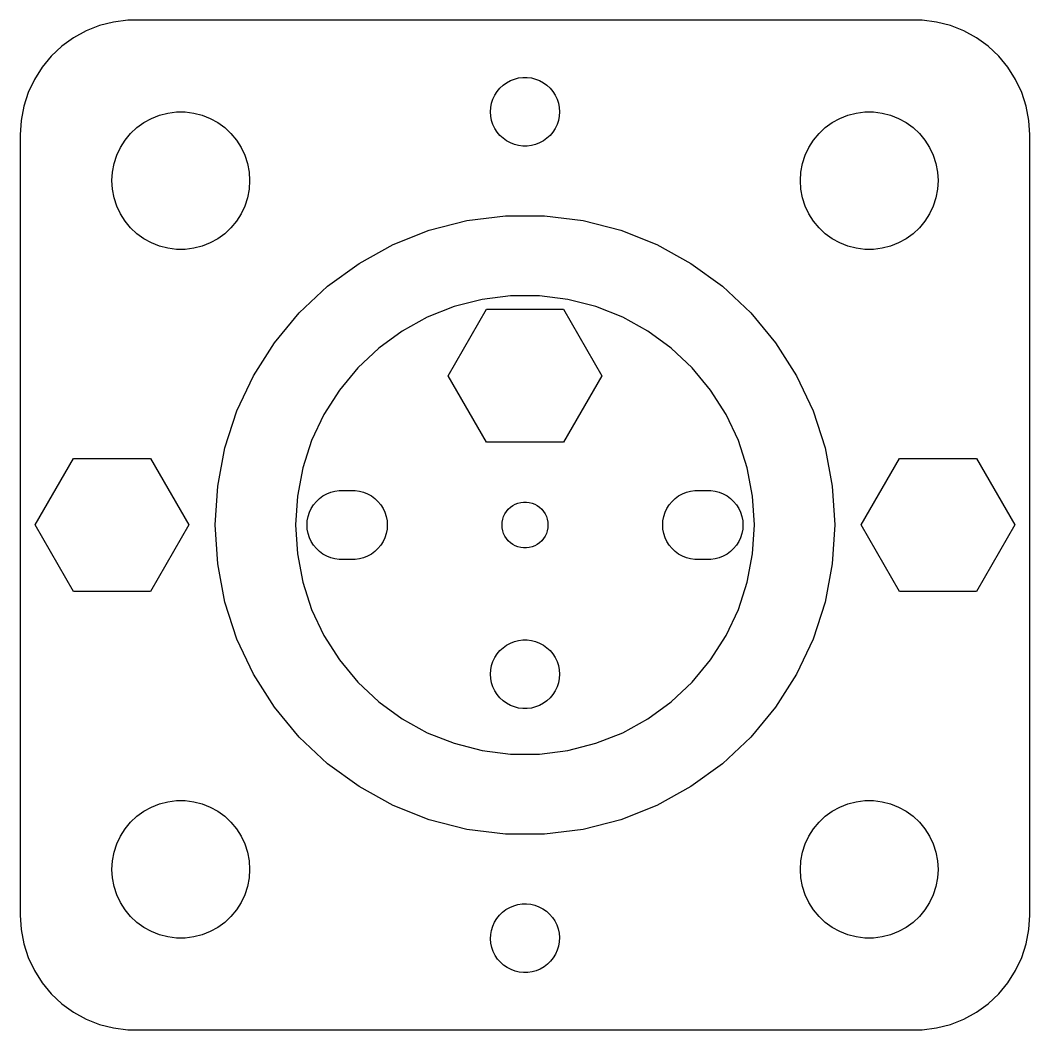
# Model space of a CAD drawing. Header units: metres. Extents: x -22 to 22, y -22 to 184.
# Drawn here: x -22 to 22, y 86.01 to 129.99 of the extents above; entities that cross this region are included whole.
import ezdxf

# ---------------------------------------------------------------- set-up
doc = ezdxf.new("R2010")
doc.units = ezdxf.units.M

msp = doc.modelspace()

# ---------------------------------------------------------------- linework, layer by layer
for p, q in [((-17.9369, 129.911), (-18.5451, 129.755)), ((-17.3139, 129.99), (-17.9369, 129.911)), ((17.3139, 129.99), (-17.3139, 129.99)), ((17.9369, 129.911), (17.3139, 129.99)), ((18.5451, 129.755), (17.9369, 129.911)), ((-19.1289, 129.524), (-19.6791, 129.222)), ((-18.5451, 129.755), (-19.1289, 129.524)), ((19.1289, 129.524), (18.5451, 129.755)), ((19.6791, 129.222), (19.1289, 129.524)), ((-19.6791, 129.222), (-20.1871, 128.853)), ((20.1871, 128.853), (19.6791, 129.222)), ((-20.1871, 128.853), (-20.6448, 128.423)), ((20.6448, 128.423), (20.1871, 128.853)), ((-20.6448, 128.423), (-21.0451, 127.939)), ((21.0451, 127.939), (20.6448, 128.423)), ((-21.0451, 127.939), (-21.3815, 127.409)), ((21.3815, 127.409), (21.0451, 127.939)), ((-21.3815, 127.409), (-21.6489, 126.841)), ((-0.956131, 127.156), (-0.803726, 127.266)), ((-0.803726, 127.266), (-0.638657, 127.357)), ((-0.638657, 127.357), (-0.463516, 127.427)), ((-0.463516, 127.427), (-0.281067, 127.473)), ((-0.281067, 127.473), (-0.094177, 127.497)), ((-0.094177, 127.497), (0.094177, 127.497)), ((0.094177, 127.497), (0.281067, 127.473)), ((0.281067, 127.473), (0.463516, 127.427)), ((0.463516, 127.427), (0.638657, 127.357)), ((0.638657, 127.357), (0.803726, 127.266)), ((0.803726, 127.266), (0.956131, 127.156)), ((21.6489, 126.841), (21.3815, 127.409)), ((-21.6489, 126.841), (-21.8429, 126.243)), ((-1.39465, 126.552), (-1.31445, 126.723)), ((-1.31445, 126.723), (-1.21352, 126.882)), ((-1.21352, 126.882), (-1.09344, 127.027)), ((-1.09344, 127.027), (-0.956131, 127.156)), ((0.956131, 127.156), (1.09344, 127.027)), ((1.09344, 127.027), (1.21352, 126.882)), ((1.21352, 126.882), (1.31445, 126.723)), ((1.31445, 126.723), (1.39465, 126.552)), ((21.8429, 126.243), (21.6489, 126.841)), ((-1.48816, 126.188), (-1.45287, 126.373)), ((-1.45287, 126.373), (-1.39465, 126.552)), ((1.39465, 126.552), (1.45287, 126.373)), ((1.45287, 126.373), (1.48816, 126.188)), ((-21.8429, 126.243), (-21.9606, 125.627)), ((-16.2773, 125.714), (-15.927, 125.853)), ((-15.927, 125.853), (-15.5621, 125.947)), ((-15.5621, 125.947), (-15.1884, 125.994)), ((-15.1884, 125.994), (-14.8116, 125.994)), ((-14.8116, 125.994), (-14.4379, 125.947)), ((-14.4379, 125.947), (-14.0729, 125.853)), ((-14.0729, 125.853), (-13.7227, 125.714)), ((-1.5, 126), (-1.48816, 126.188)), ((-1.48816, 125.812), (-1.5, 126)), ((1.48816, 126.188), (1.5, 126)), ((1.5, 126), (1.48816, 125.812)), ((13.7227, 125.714), (14.0729, 125.853)), ((14.0729, 125.853), (14.4379, 125.947)), ((14.4379, 125.947), (14.8116, 125.994)), ((14.8116, 125.994), (15.1884, 125.994)), ((15.1884, 125.994), (15.5621, 125.947)), ((15.5621, 125.947), (15.927, 125.853)), ((15.927, 125.853), (16.2773, 125.714)), ((21.9606, 125.627), (21.8429, 126.243)), ((-21.9606, 125.627), (-22, 125)), ((-16.9123, 125.312), (-16.6075, 125.533)), ((-16.6075, 125.533), (-16.2773, 125.714)), ((-13.7227, 125.714), (-13.3925, 125.533)), ((-13.3925, 125.533), (-13.0877, 125.312)), ((-1.45287, 125.627), (-1.48816, 125.812)), ((-1.39465, 125.448), (-1.45287, 125.627)), ((-1.31445, 125.277), (-1.39465, 125.448)), ((1.39465, 125.448), (1.31445, 125.277)), ((1.45287, 125.627), (1.39465, 125.448)), ((1.48816, 125.812), (1.45287, 125.627)), ((13.0877, 125.312), (13.3925, 125.533)), ((13.3925, 125.533), (13.7227, 125.714)), ((16.2773, 125.714), (16.6075, 125.533)), ((16.6075, 125.533), (16.9123, 125.312)), ((22, 125), (21.9606, 125.627)), ((-22, 125), (-22, 91)), ((-17.427, 124.763), (-17.1869, 125.054)), ((-17.1869, 125.054), (-16.9123, 125.312)), ((-13.0877, 125.312), (-12.8131, 125.054)), ((-12.8131, 125.054), (-12.5729, 124.763)), ((-1.21352, 125.118), (-1.31445, 125.277)), ((-1.09344, 124.973), (-1.21352, 125.118)), ((-0.956131, 124.844), (-1.09344, 124.973)), ((1.09344, 124.973), (0.956131, 124.844)), ((1.21352, 125.118), (1.09344, 124.973)), ((1.31445, 125.277), (1.21352, 125.118)), ((12.5729, 124.763), (12.8131, 125.054)), ((12.8131, 125.054), (13.0877, 125.312)), ((16.9123, 125.312), (17.1869, 125.054)), ((17.1869, 125.054), (17.427, 124.763)), ((22, 91), (22, 125)), ((-17.6289, 124.445), (-17.427, 124.763)), ((-12.5729, 124.763), (-12.3711, 124.445)), ((-0.803726, 124.734), (-0.956131, 124.844)), ((-0.638657, 124.643), (-0.803726, 124.734)), ((-0.463516, 124.573), (-0.638657, 124.643)), ((-0.281067, 124.527), (-0.463516, 124.573)), ((-0.094177, 124.503), (-0.281067, 124.527)), ((0.281067, 124.527), (0.094177, 124.503)), ((0.463516, 124.573), (0.281067, 124.527)), ((0.638657, 124.643), (0.463516, 124.573)), ((0.803726, 124.734), (0.638657, 124.643)), ((0.956131, 124.844), (0.803726, 124.734)), ((12.3711, 124.445), (12.5729, 124.763)), ((17.427, 124.763), (17.6289, 124.445)), ((-17.9057, 123.746), (-17.7893, 124.104)), ((-17.7893, 124.104), (-17.6289, 124.445)), ((-12.3711, 124.445), (-12.2107, 124.104)), ((-12.2107, 124.104), (-12.0942, 123.746)), ((0.094177, 124.503), (-0.094177, 124.503)), ((12.0942, 123.746), (12.2107, 124.104)), ((12.2107, 124.104), (12.3711, 124.445)), ((17.6289, 124.445), (17.7893, 124.104)), ((17.7893, 124.104), (17.9057, 123.746)), ((-17.9763, 123.376), (-17.9057, 123.746)), ((-12.0942, 123.746), (-12.0237, 123.376)), ((12.0237, 123.376), (12.0942, 123.746)), ((17.9057, 123.746), (17.9763, 123.376)), ((-18, 123), (-17.9763, 123.376)), ((-12.0237, 123.376), (-12, 123)), ((12, 123), (12.0237, 123.376)), ((17.9763, 123.376), (18, 123)), ((-17.9763, 122.624), (-18, 123)), ((-12, 123), (-12.0237, 122.624)), ((12.0237, 122.624), (12, 123)), ((18, 123), (17.9763, 122.624)), ((-17.9057, 122.254), (-17.9763, 122.624)), ((-12.0237, 122.624), (-12.0942, 122.254)), ((12.0942, 122.254), (12.0237, 122.624)), ((17.9763, 122.624), (17.9057, 122.254)), ((-17.7893, 121.896), (-17.9057, 122.254)), ((-17.6289, 121.555), (-17.7893, 121.896)), ((-12.2107, 121.896), (-12.3711, 121.555)), ((-12.0942, 122.254), (-12.2107, 121.896)), ((12.2107, 121.896), (12.0942, 122.254)), ((12.3711, 121.555), (12.2107, 121.896)), ((17.7893, 121.896), (17.6289, 121.555)), ((17.9057, 122.254), (17.7893, 121.896)), ((-17.427, 121.237), (-17.6289, 121.555)), ((-12.3711, 121.555), (-12.5729, 121.237)), ((-2.52963, 121.261), (-0.847672, 121.473)), ((-0.847672, 121.473), (0.847672, 121.473)), ((0.847672, 121.473), (2.52963, 121.261)), ((12.5729, 121.237), (12.3711, 121.555)), ((17.6289, 121.555), (17.427, 121.237)), ((-17.1869, 120.946), (-17.427, 121.237)), ((-12.5729, 121.237), (-12.8131, 120.946)), ((-4.17172, 120.839), (-2.52963, 121.261)), ((2.52963, 121.261), (4.17172, 120.839)), ((12.8131, 120.946), (12.5729, 121.237)), ((17.427, 121.237), (17.1869, 120.946)), ((-16.9123, 120.688), (-17.1869, 120.946)), ((-16.6075, 120.467), (-16.9123, 120.688)), ((-13.0877, 120.688), (-13.3925, 120.467)), ((-12.8131, 120.946), (-13.0877, 120.688)), ((-5.74802, 120.215), (-4.17172, 120.839)), ((4.17172, 120.839), (5.74802, 120.215)), ((13.0877, 120.688), (12.8131, 120.946)), ((13.3925, 120.467), (13.0877, 120.688)), ((16.9123, 120.688), (16.6075, 120.467)), ((17.1869, 120.946), (16.9123, 120.688)), ((-16.2773, 120.286), (-16.6075, 120.467)), ((-15.927, 120.147), (-16.2773, 120.286)), ((-15.5621, 120.053), (-15.927, 120.147)), ((-14.0729, 120.147), (-14.4379, 120.053)), ((-13.7227, 120.286), (-14.0729, 120.147)), ((-13.3925, 120.467), (-13.7227, 120.286)), ((-7.23366, 119.398), (-5.74802, 120.215)), ((5.74802, 120.215), (7.23366, 119.398)), ((13.7227, 120.286), (13.3925, 120.467)), ((14.0729, 120.147), (13.7227, 120.286)), ((14.4379, 120.053), (14.0729, 120.147)), ((15.927, 120.147), (15.5621, 120.053)), ((16.2773, 120.286), (15.927, 120.147)), ((16.6075, 120.467), (16.2773, 120.286)), ((-15.1884, 120.006), (-15.5621, 120.053)), ((-14.8116, 120.006), (-15.1884, 120.006)), ((-14.4379, 120.053), (-14.8116, 120.006)), ((14.8116, 120.006), (14.4379, 120.053)), ((15.1884, 120.006), (14.8116, 120.006)), ((15.5621, 120.053), (15.1884, 120.006)), ((-8.60521, 118.402), (-7.23366, 119.398)), ((7.23366, 119.398), (8.60521, 118.402)), ((-9.84106, 117.241), (-8.60521, 118.402)), ((8.60521, 118.402), (9.84106, 117.241)), ((-0.627899, 117.98), (-1.87381, 117.823)), ((0.627899, 117.98), (-0.627899, 117.98)), ((1.87381, 117.823), (0.627899, 117.98)), ((-3.09016, 117.511), (-4.25778, 117.048)), ((-1.87381, 117.823), (-3.09016, 117.511)), ((3.09016, 117.511), (1.87381, 117.823)), ((4.25778, 117.048), (3.09016, 117.511)), ((-10.9217, 115.935), (-9.84106, 117.241)), ((-4.25778, 117.048), (-5.35826, 116.443)), ((-3.34659, 114.5), (-1.67329, 117.398)), ((-1.67329, 117.398), (1.67329, 117.398)), ((1.67329, 117.398), (3.34659, 114.5)), ((5.35826, 116.443), (4.25778, 117.048)), ((9.84106, 117.241), (10.9217, 115.935)), ((-5.35826, 116.443), (-6.37424, 115.705)), ((6.37424, 115.705), (5.35826, 116.443)), ((-11.8301, 114.504), (-10.9217, 115.935)), ((10.9217, 115.935), (11.8301, 114.504)), ((-6.37424, 115.705), (-7.28967, 114.845)), ((7.28967, 114.845), (6.37424, 115.705)), ((-7.28967, 114.845), (-8.09016, 113.878)), ((8.09016, 113.878), (7.28967, 114.845)), ((-12.552, 112.97), (-11.8301, 114.504)), ((-1.67329, 111.602), (-3.34659, 114.5)), ((3.34659, 114.5), (1.67329, 111.602)), ((11.8301, 114.504), (12.552, 112.97)), ((-8.09016, 113.878), (-8.76306, 112.818)), ((8.76306, 112.818), (8.09016, 113.878)), ((-13.0759, 111.357), (-12.552, 112.97)), ((-8.76306, 112.818), (-9.29776, 111.681)), ((9.29776, 111.681), (8.76306, 112.818)), ((12.552, 112.97), (13.0759, 111.357)), ((-13.3935, 109.692), (-13.0759, 111.357)), ((-9.29776, 111.681), (-9.68582, 110.487)), ((1.67329, 111.602), (-1.67329, 111.602)), ((9.68582, 110.487), (9.29776, 111.681)), ((13.0759, 111.357), (13.3935, 109.692)), ((-21.3466, 108), (-19.6733, 110.898)), ((-19.6733, 110.898), (-16.3267, 110.898)), ((-16.3267, 110.898), (-14.6534, 108)), ((14.6534, 108), (16.3267, 110.898)), ((16.3267, 110.898), (19.6733, 110.898)), ((19.6733, 110.898), (21.3466, 108)), ((-9.68582, 110.487), (-9.92114, 109.253)), ((9.92114, 109.253), (9.68582, 110.487)), ((-13.5, 108), (-13.3935, 109.692)), ((13.3935, 109.692), (13.5, 108)), ((-9.92114, 109.253), (-10, 108)), ((-9.09344, 109.027), (-8.95613, 109.156)), ((-8.95613, 109.156), (-8.80373, 109.266)), ((-8.80373, 109.266), (-8.63866, 109.357)), ((-8.63866, 109.357), (-8.46352, 109.427)), ((-8.46352, 109.427), (-8.28107, 109.473)), ((-8.28107, 109.473), (-8.09418, 109.497)), ((-8.09418, 109.497), (-7.40581, 109.497)), ((-7.40581, 109.497), (-7.21892, 109.473)), ((-7.21892, 109.473), (-7.03647, 109.427)), ((-7.03647, 109.427), (-6.86133, 109.357)), ((-6.86133, 109.357), (-6.69626, 109.266)), ((-6.69626, 109.266), (-6.54385, 109.156)), ((-6.54385, 109.156), (-6.40654, 109.027)), ((6.40654, 109.027), (6.54385, 109.156)), ((6.54385, 109.156), (6.69626, 109.266)), ((6.69626, 109.266), (6.86133, 109.357)), ((6.86133, 109.357), (7.03647, 109.427)), ((7.03647, 109.427), (7.21892, 109.473)), ((7.21892, 109.473), (7.40581, 109.497)), ((7.40581, 109.497), (8.09418, 109.497)), ((8.09418, 109.497), (8.28107, 109.473)), ((8.28107, 109.473), (8.46352, 109.427)), ((8.46352, 109.427), (8.63866, 109.357)), ((8.63866, 109.357), (8.80373, 109.266)), ((8.80373, 109.266), (8.95613, 109.156)), ((8.95613, 109.156), (9.09344, 109.027)), ((10, 108), (9.92114, 109.253)), ((-9.39465, 108.552), (-9.31445, 108.723)), ((-9.31445, 108.723), (-9.21352, 108.882)), ((-9.21352, 108.882), (-9.09344, 109.027)), ((-6.40654, 109.027), (-6.28647, 108.882)), ((-6.28647, 108.882), (-6.18553, 108.723)), ((-6.18553, 108.723), (-6.10533, 108.552)), ((-0.809006, 108.588), (-0.728958, 108.685)), ((-0.728958, 108.685), (-0.637421, 108.771)), ((-0.637421, 108.771), (-0.535812, 108.844)), ((-0.535812, 108.844), (-0.425766, 108.905)), ((-0.425766, 108.905), (-0.309006, 108.951)), ((-0.309006, 108.951), (-0.187378, 108.982)), ((-0.187378, 108.982), (-0.06279, 108.998)), ((-0.06279, 108.998), (0.06279, 108.998)), ((0.06279, 108.998), (0.187378, 108.982)), ((0.187378, 108.982), (0.309006, 108.951)), ((0.309006, 108.951), (0.425766, 108.905)), ((0.425766, 108.905), (0.535812, 108.844)), ((0.535812, 108.844), (0.637421, 108.771)), ((0.637421, 108.771), (0.728958, 108.685)), ((0.728958, 108.685), (0.809006, 108.588)), ((6.10533, 108.552), (6.18553, 108.723)), ((6.18553, 108.723), (6.28647, 108.882)), ((6.28647, 108.882), (6.40654, 109.027)), ((9.09344, 109.027), (9.21352, 108.882)), ((9.21352, 108.882), (9.31445, 108.723)), ((9.31445, 108.723), (9.39465, 108.552)), ((-9.48816, 108.188), (-9.45287, 108.373)), ((-9.45287, 108.373), (-9.39465, 108.552)), ((-6.10533, 108.552), (-6.04712, 108.373)), ((-6.04712, 108.373), (-6.01183, 108.188)), ((-0.992111, 108.125), (-0.968582, 108.249)), ((-0.968582, 108.249), (-0.929764, 108.368)), ((-0.929764, 108.368), (-0.876297, 108.482)), ((-0.876297, 108.482), (-0.809006, 108.588)), ((0.809006, 108.588), (0.876297, 108.482)), ((0.876297, 108.482), (0.929764, 108.368)), ((0.929764, 108.368), (0.968582, 108.249)), ((0.968582, 108.249), (0.992111, 108.125)), ((6.01183, 108.188), (6.04712, 108.373)), ((6.04712, 108.373), (6.10533, 108.552)), ((9.39465, 108.552), (9.45287, 108.373)), ((9.45287, 108.373), (9.48816, 108.188)), ((-19.6733, 105.102), (-21.3466, 108)), ((-14.6534, 108), (-16.3267, 105.102)), ((-13.3935, 106.308), (-13.5, 108)), ((-10, 108), (-9.92114, 106.747)), ((-9.5, 108), (-9.48816, 108.188)), ((-9.48816, 107.812), (-9.5, 108)), ((-9.45287, 107.627), (-9.48816, 107.812)), ((-6.01183, 107.812), (-6.04712, 107.627)), ((-6.01183, 108.188), (-6, 108)), ((-6, 108), (-6.01183, 107.812)), ((-1, 108), (-0.992111, 108.125)), ((-0.992111, 107.875), (-1, 108)), ((-0.968582, 107.751), (-0.992111, 107.875)), ((0.992111, 107.875), (0.968582, 107.751)), ((0.992111, 108.125), (1, 108)), ((1, 108), (0.992111, 107.875)), ((6, 108), (6.01183, 108.188)), ((6.01183, 107.812), (6, 108)), ((6.04712, 107.627), (6.01183, 107.812)), ((9.48816, 107.812), (9.45287, 107.627)), ((9.48816, 108.188), (9.5, 108)), ((9.5, 108), (9.48816, 107.812)), ((9.92114, 106.747), (10, 108)), ((13.5, 108), (13.3935, 106.308)), ((16.3267, 105.102), (14.6534, 108)), ((21.3466, 108), (19.6733, 105.102)), ((-9.39465, 107.448), (-9.45287, 107.627)), ((-9.31445, 107.277), (-9.39465, 107.448)), ((-6.10533, 107.448), (-6.18553, 107.277)), ((-6.04712, 107.627), (-6.10533, 107.448)), ((-0.929764, 107.632), (-0.968582, 107.751)), ((-0.876297, 107.518), (-0.929764, 107.632)), ((-0.809006, 107.412), (-0.876297, 107.518)), ((-0.728958, 107.315), (-0.809006, 107.412)), ((0.809006, 107.412), (0.728958, 107.315)), ((0.876297, 107.518), (0.809006, 107.412)), ((0.929764, 107.632), (0.876297, 107.518)), ((0.968582, 107.751), (0.929764, 107.632)), ((6.10533, 107.448), (6.04712, 107.627)), ((6.18553, 107.277), (6.10533, 107.448)), ((9.39465, 107.448), (9.31445, 107.277)), ((9.45287, 107.627), (9.39465, 107.448)), ((-9.21352, 107.118), (-9.31445, 107.277)), ((-9.09344, 106.973), (-9.21352, 107.118)), ((-8.95613, 106.844), (-9.09344, 106.973)), ((-6.40654, 106.973), (-6.54385, 106.844)), ((-6.28647, 107.118), (-6.40654, 106.973)), ((-6.18553, 107.277), (-6.28647, 107.118)), ((-0.637421, 107.229), (-0.728958, 107.315)), ((-0.535812, 107.156), (-0.637421, 107.229)), ((-0.425766, 107.095), (-0.535812, 107.156)), ((-0.309006, 107.049), (-0.425766, 107.095)), ((-0.187378, 107.018), (-0.309006, 107.049)), ((-0.06279, 107.002), (-0.187378, 107.018)), ((0.06279, 107.002), (-0.06279, 107.002)), ((0.187378, 107.018), (0.06279, 107.002)), ((0.309006, 107.049), (0.187378, 107.018)), ((0.425766, 107.095), (0.309006, 107.049)), ((0.535812, 107.156), (0.425766, 107.095)), ((0.637421, 107.229), (0.535812, 107.156)), ((0.728958, 107.315), (0.637421, 107.229)), ((6.28647, 107.118), (6.18553, 107.277)), ((6.40654, 106.973), (6.28647, 107.118)), ((6.54385, 106.844), (6.40654, 106.973)), ((9.09344, 106.973), (8.95613, 106.844)), ((9.21352, 107.118), (9.09344, 106.973)), ((9.31445, 107.277), (9.21352, 107.118)), ((-9.92114, 106.747), (-9.68582, 105.513)), ((-8.80373, 106.734), (-8.95613, 106.844)), ((-8.63866, 106.643), (-8.80373, 106.734)), ((-8.46352, 106.573), (-8.63866, 106.643)), ((-8.28107, 106.527), (-8.46352, 106.573)), ((-8.09418, 106.503), (-8.28107, 106.527)), ((-7.40581, 106.503), (-8.09418, 106.503)), ((-7.21892, 106.527), (-7.40581, 106.503)), ((-7.03647, 106.573), (-7.21892, 106.527)), ((-6.86133, 106.643), (-7.03647, 106.573)), ((-6.69626, 106.734), (-6.86133, 106.643)), ((-6.54385, 106.844), (-6.69626, 106.734)), ((6.69626, 106.734), (6.54385, 106.844)), ((6.86133, 106.643), (6.69626, 106.734)), ((7.03647, 106.573), (6.86133, 106.643)), ((7.21892, 106.527), (7.03647, 106.573)), ((7.40581, 106.503), (7.21892, 106.527)), ((8.09418, 106.503), (7.40581, 106.503)), ((8.28107, 106.527), (8.09418, 106.503)), ((8.46352, 106.573), (8.28107, 106.527)), ((8.63866, 106.643), (8.46352, 106.573)), ((8.80373, 106.734), (8.63866, 106.643)), ((8.95613, 106.844), (8.80373, 106.734)), ((9.68582, 105.513), (9.92114, 106.747)), ((-13.0759, 104.643), (-13.3935, 106.308)), ((13.3935, 106.308), (13.0759, 104.643)), ((-9.68582, 105.513), (-9.29776, 104.319)), ((9.29776, 104.319), (9.68582, 105.513)), ((-16.3267, 105.102), (-19.6733, 105.102)), ((19.6733, 105.102), (16.3267, 105.102)), ((-12.552, 103.03), (-13.0759, 104.643)), ((-9.29776, 104.319), (-8.76306, 103.182)), ((8.76306, 103.182), (9.29776, 104.319)), ((13.0759, 104.643), (12.552, 103.03)), ((-11.8301, 101.496), (-12.552, 103.03)), ((-8.76306, 103.182), (-8.09016, 102.122)), ((-0.463516, 102.927), (-0.281067, 102.973)), ((-0.281067, 102.973), (-0.094177, 102.997)), ((-0.094177, 102.997), (0.094177, 102.997)), ((0.094177, 102.997), (0.281067, 102.973)), ((0.281067, 102.973), (0.463516, 102.927)), ((8.09016, 102.122), (8.76306, 103.182)), ((12.552, 103.03), (11.8301, 101.496)), ((-1.21352, 102.382), (-1.09344, 102.527)), ((-1.09344, 102.527), (-0.956131, 102.656)), ((-0.956131, 102.656), (-0.803726, 102.766)), ((-0.803726, 102.766), (-0.638657, 102.857)), ((-0.638657, 102.857), (-0.463516, 102.927)), ((0.463516, 102.927), (0.638657, 102.857)), ((0.638657, 102.857), (0.803726, 102.766)), ((0.803726, 102.766), (0.956131, 102.656)), ((0.956131, 102.656), (1.09344, 102.527)), ((1.09344, 102.527), (1.21352, 102.382)), ((-8.09016, 102.122), (-7.28967, 101.155)), ((-1.39465, 102.052), (-1.31445, 102.223)), ((-1.31445, 102.223), (-1.21352, 102.382)), ((1.21352, 102.382), (1.31445, 102.223)), ((1.31445, 102.223), (1.39465, 102.052)), ((7.28967, 101.155), (8.09016, 102.122)), ((-1.5, 101.5), (-1.48816, 101.688)), ((-1.48816, 101.688), (-1.45287, 101.873)), ((-1.45287, 101.873), (-1.39465, 102.052)), ((1.39465, 102.052), (1.45287, 101.873)), ((1.45287, 101.873), (1.48816, 101.688)), ((1.48816, 101.688), (1.5, 101.5)), ((-10.9217, 100.065), (-11.8301, 101.496)), ((-1.48816, 101.312), (-1.5, 101.5)), ((-1.45287, 101.127), (-1.48816, 101.312)), ((1.48816, 101.312), (1.45287, 101.127)), ((1.5, 101.5), (1.48816, 101.312)), ((11.8301, 101.496), (10.9217, 100.065)), ((-7.28967, 101.155), (-6.37424, 100.295)), ((-1.39465, 100.948), (-1.45287, 101.127)), ((-1.31445, 100.777), (-1.39465, 100.948)), ((-1.21352, 100.618), (-1.31445, 100.777)), ((1.31445, 100.777), (1.21352, 100.618)), ((1.39465, 100.948), (1.31445, 100.777)), ((1.45287, 101.127), (1.39465, 100.948)), ((6.37424, 100.295), (7.28967, 101.155)), ((-1.09344, 100.473), (-1.21352, 100.618)), ((-0.956131, 100.344), (-1.09344, 100.473)), ((-0.803726, 100.234), (-0.956131, 100.344)), ((0.956131, 100.344), (0.803726, 100.234)), ((1.09344, 100.473), (0.956131, 100.344)), ((1.21352, 100.618), (1.09344, 100.473)), ((-9.84106, 98.7586), (-10.9217, 100.065)), ((-6.37424, 100.295), (-5.35826, 99.5567)), ((-0.638657, 100.143), (-0.803726, 100.234)), ((-0.463516, 100.073), (-0.638657, 100.143)), ((-0.281067, 100.027), (-0.463516, 100.073)), ((-0.094177, 100.003), (-0.281067, 100.027)), ((0.094177, 100.003), (-0.094177, 100.003)), ((0.281067, 100.027), (0.094177, 100.003)), ((0.463516, 100.073), (0.281067, 100.027)), ((0.638657, 100.143), (0.463516, 100.073)), ((0.803726, 100.234), (0.638657, 100.143)), ((5.35826, 99.5567), (6.37424, 100.295)), ((10.9217, 100.065), (9.84106, 98.7586)), ((-5.35826, 99.5567), (-4.25778, 98.9517)), ((4.25778, 98.9517), (5.35826, 99.5567)), ((-8.60521, 97.5981), (-9.84106, 98.7586)), ((-4.25778, 98.9517), (-3.09016, 98.4894)), ((3.09016, 98.4894), (4.25778, 98.9517)), ((9.84106, 98.7586), (8.60521, 97.5981)), ((-3.09016, 98.4894), (-1.87381, 98.1771)), ((-1.87381, 98.1771), (-0.627899, 98.0197)), ((0.627899, 98.0197), (1.87381, 98.1771)), ((1.87381, 98.1771), (3.09016, 98.4894)), ((-0.627899, 98.0197), (0.627899, 98.0197)), ((-7.23366, 96.6016), (-8.60521, 97.5981)), ((8.60521, 97.5981), (7.23366, 96.6016)), ((-5.74802, 95.7848), (-7.23366, 96.6016)), ((7.23366, 96.6016), (5.74802, 95.7848)), ((-15.927, 95.8532), (-15.5621, 95.9469)), ((-15.5621, 95.9469), (-15.1884, 95.9941)), ((-15.1884, 95.9941), (-14.8116, 95.9941)), ((-14.8116, 95.9941), (-14.4379, 95.9469)), ((-14.4379, 95.9469), (-14.0729, 95.8532)), ((14.0729, 95.8532), (14.4379, 95.9469)), ((14.4379, 95.9469), (14.8116, 95.9941)), ((14.8116, 95.9941), (15.1884, 95.9941)), ((15.1884, 95.9941), (15.5621, 95.9469)), ((15.5621, 95.9469), (15.927, 95.8532)), ((-16.9123, 95.3116), (-16.6075, 95.533)), ((-16.6075, 95.533), (-16.2773, 95.7145)), ((-16.2773, 95.7145), (-15.927, 95.8532)), ((-14.0729, 95.8532), (-13.7227, 95.7145)), ((-13.7227, 95.7145), (-13.3925, 95.533)), ((-13.3925, 95.533), (-13.0877, 95.3116)), ((-4.17172, 95.1608), (-5.74802, 95.7848)), ((5.74802, 95.7848), (4.17172, 95.1608)), ((13.0877, 95.3116), (13.3925, 95.533)), ((13.3925, 95.533), (13.7227, 95.7145)), ((13.7227, 95.7145), (14.0729, 95.8532)), ((15.927, 95.8532), (16.2773, 95.7145)), ((16.2773, 95.7145), (16.6075, 95.533)), ((16.6075, 95.533), (16.9123, 95.3116)), ((-17.427, 94.7634), (-17.1869, 95.0536)), ((-17.1869, 95.0536), (-16.9123, 95.3116)), ((-13.0877, 95.3116), (-12.8131, 95.0536)), ((-12.8131, 95.0536), (-12.5729, 94.7634)), ((-2.52963, 94.7391), (-4.17172, 95.1608)), ((4.17172, 95.1608), (2.52963, 94.7391)), ((12.5729, 94.7634), (12.8131, 95.0536)), ((12.8131, 95.0536), (13.0877, 95.3116)), ((16.9123, 95.3116), (17.1869, 95.0536)), ((17.1869, 95.0536), (17.427, 94.7634)), ((-17.6289, 94.4453), (-17.427, 94.7634)), ((-12.5729, 94.7634), (-12.3711, 94.4453)), ((-0.847672, 94.5266), (-2.52963, 94.7391)), ((2.52963, 94.7391), (0.847672, 94.5266)), ((12.3711, 94.4453), (12.5729, 94.7634)), ((17.427, 94.7634), (17.6289, 94.4453)), ((-17.7893, 94.1044), (-17.6289, 94.4453)), ((-12.3711, 94.4453), (-12.2107, 94.1044)), ((0.847672, 94.5266), (-0.847672, 94.5266)), ((12.2107, 94.1044), (12.3711, 94.4453)), ((17.6289, 94.4453), (17.7893, 94.1044)), ((-17.9763, 93.376), (-17.9057, 93.7461)), ((-17.9057, 93.7461), (-17.7893, 94.1044)), ((-12.2107, 94.1044), (-12.0942, 93.7461)), ((-12.0942, 93.7461), (-12.0237, 93.376)), ((12.0237, 93.376), (12.0942, 93.7461)), ((12.0942, 93.7461), (12.2107, 94.1044)), ((17.7893, 94.1044), (17.9057, 93.7461)), ((17.9057, 93.7461), (17.9763, 93.376)), ((-18, 93), (-17.9763, 93.376)), ((-12.0237, 93.376), (-12, 93)), ((12, 93), (12.0237, 93.376)), ((17.9763, 93.376), (18, 93)), ((-17.9763, 92.624), (-18, 93)), ((-12, 93), (-12.0237, 92.624)), ((12.0237, 92.624), (12, 93)), ((18, 93), (17.9763, 92.624)), ((-17.9057, 92.2539), (-17.9763, 92.624)), ((-12.0237, 92.624), (-12.0942, 92.2539)), ((12.0942, 92.2539), (12.0237, 92.624)), ((17.9763, 92.624), (17.9057, 92.2539)), ((-17.7893, 91.8956), (-17.9057, 92.2539)), ((-12.0942, 92.2539), (-12.2107, 91.8956)), ((12.2107, 91.8956), (12.0942, 92.2539)), ((17.9057, 92.2539), (17.7893, 91.8956)), ((-17.6289, 91.5547), (-17.7893, 91.8956)), ((-17.427, 91.2366), (-17.6289, 91.5547)), ((-12.3711, 91.5547), (-12.5729, 91.2366)), ((-12.2107, 91.8956), (-12.3711, 91.5547)), ((12.3711, 91.5547), (12.2107, 91.8956)), ((12.5729, 91.2366), (12.3711, 91.5547)), ((17.6289, 91.5547), (17.427, 91.2366)), ((17.7893, 91.8956), (17.6289, 91.5547)), ((-17.1869, 90.9464), (-17.427, 91.2366)), ((-12.5729, 91.2366), (-12.8131, 90.9464)), ((-1.11472, 91.0037), (-0.980118, 91.1355)), ((-0.980118, 91.1355), (-0.830078, 91.2494)), ((-0.830078, 91.2494), (-0.666946, 91.3436)), ((-0.666946, 91.3436), (-0.493286, 91.4166)), ((-0.493286, 91.4166), (-0.311859, 91.4672)), ((-0.311859, 91.4672), (-0.125504, 91.4948)), ((-0.125504, 91.4948), (0.062805, 91.4987)), ((0.062805, 91.4987), (0.250153, 91.479)), ((0.250153, 91.479), (0.433533, 91.436)), ((0.433533, 91.436), (0.610092, 91.3703)), ((0.610092, 91.3703), (0.777039, 91.2831)), ((0.777039, 91.2831), (0.931717, 91.1756)), ((0.931717, 91.1756), (1.0717, 91.0495)), ((12.8131, 90.9464), (12.5729, 91.2366)), ((17.427, 91.2366), (17.1869, 90.9464)), ((-22, 91), (-21.9606, 90.3733)), ((-16.9123, 90.6885), (-17.1869, 90.9464)), ((-16.6075, 90.467), (-16.9123, 90.6885)), ((-13.0877, 90.6885), (-13.3925, 90.467)), ((-12.8131, 90.9464), (-13.0877, 90.6885)), ((-1.40591, 90.5229), (-1.3293, 90.6949)), ((-1.3293, 90.6949), (-1.23172, 90.8561)), ((-1.23172, 90.8561), (-1.11472, 91.0037)), ((1.0717, 91.0495), (1.19479, 90.9069)), ((1.19479, 90.9069), (1.29903, 90.75)), ((1.29903, 90.75), (1.38278, 90.5813)), ((13.0877, 90.6885), (12.8131, 90.9464)), ((13.3925, 90.467), (13.0877, 90.6885)), ((16.9123, 90.6885), (16.6075, 90.467)), ((17.1869, 90.9464), (16.9123, 90.6885)), ((21.9606, 90.3733), (22, 91)), ((-21.9606, 90.3733), (-21.8429, 89.7566)), ((-16.2773, 90.2855), (-16.6075, 90.467)), ((-15.927, 90.1468), (-16.2773, 90.2855)), ((-13.7227, 90.2855), (-14.0729, 90.1468)), ((-13.3925, 90.467), (-13.7227, 90.2855)), ((-1.49178, 90.1568), (-1.46036, 90.3425)), ((-1.46036, 90.3425), (-1.40591, 90.5229)), ((1.38278, 90.5813), (1.44473, 90.4034)), ((1.44473, 90.4034), (1.4839, 90.2191)), ((1.4839, 90.2191), (1.49966, 90.0314)), ((13.7227, 90.2855), (13.3925, 90.467)), ((14.0729, 90.1468), (13.7227, 90.2855)), ((16.2773, 90.2855), (15.927, 90.1468)), ((16.6075, 90.467), (16.2773, 90.2855)), ((21.8429, 89.7566), (21.9606, 90.3733)), ((-15.5621, 90.0531), (-15.927, 90.1468)), ((-15.1884, 90.0059), (-15.5621, 90.0531)), ((-14.8116, 90.0059), (-15.1884, 90.0059)), ((-14.4379, 90.0531), (-14.8116, 90.0059)), ((-14.0729, 90.1468), (-14.4379, 90.0531)), ((-1.49966, 89.9686), (-1.49178, 90.1568)), ((-1.4839, 89.7809), (-1.49966, 89.9686)), ((-1.44473, 89.5966), (-1.4839, 89.7809)), ((1.49178, 89.8432), (1.46036, 89.6575)), ((1.49966, 90.0314), (1.49178, 89.8432)), ((14.4379, 90.0531), (14.0729, 90.1468)), ((14.8116, 90.0059), (14.4379, 90.0531)), ((15.1884, 90.0059), (14.8116, 90.0059)), ((15.5621, 90.0531), (15.1884, 90.0059)), ((15.927, 90.1468), (15.5621, 90.0531)), ((-21.8429, 89.7566), (-21.6489, 89.1594)), ((-1.38278, 89.4187), (-1.44473, 89.5966)), ((-1.29903, 89.25), (-1.38278, 89.4187)), ((1.40591, 89.4771), (1.3293, 89.3051)), ((1.46036, 89.6575), (1.40591, 89.4771)), ((21.6489, 89.1594), (21.8429, 89.7566)), ((-21.6489, 89.1594), (-21.3815, 88.5912)), ((-1.19479, 89.0931), (-1.29903, 89.25)), ((-1.0717, 88.9505), (-1.19479, 89.0931)), ((-0.931717, 88.8245), (-1.0717, 88.9505)), ((1.11472, 88.9963), (0.980118, 88.8645)), ((1.23172, 89.1439), (1.11472, 88.9963)), ((1.3293, 89.3051), (1.23172, 89.1439)), ((21.3815, 88.5912), (21.6489, 89.1594)), ((-21.3815, 88.5912), (-21.0451, 88.0611)), ((-0.777039, 88.717), (-0.931717, 88.8245)), ((-0.610092, 88.6297), (-0.777039, 88.717)), ((-0.433533, 88.564), (-0.610092, 88.6297)), ((-0.250153, 88.521), (-0.433533, 88.564)), ((-0.062805, 88.5013), (-0.250153, 88.521)), ((0.125504, 88.5053), (-0.062805, 88.5013)), ((0.311859, 88.5328), (0.125504, 88.5053)), ((0.493286, 88.5834), (0.311859, 88.5328)), ((0.666946, 88.6564), (0.493286, 88.5834)), ((0.830078, 88.7506), (0.666946, 88.6564)), ((0.980118, 88.8645), (0.830078, 88.7506)), ((21.0451, 88.0611), (21.3815, 88.5912)), ((-21.0451, 88.0611), (-20.6448, 87.5773)), ((20.6448, 87.5773), (21.0451, 88.0611)), ((-20.6448, 87.5773), (-20.1871, 87.1474)), ((20.1871, 87.1474), (20.6448, 87.5773)), ((-20.1871, 87.1474), (-19.6791, 86.7784)), ((19.6791, 86.7784), (20.1871, 87.1474)), ((-19.6791, 86.7784), (-19.1289, 86.4759)), ((19.1289, 86.4759), (19.6791, 86.7784)), ((-19.1289, 86.4759), (-18.5451, 86.2447)), ((-18.5451, 86.2447), (-17.9369, 86.0886)), ((17.9369, 86.0886), (18.5451, 86.2447)), ((18.5451, 86.2447), (19.1289, 86.4759)), ((-17.9369, 86.0886), (-17.3139, 86.0099)), ((-17.3139, 86.0099), (17.3139, 86.0099)), ((17.3139, 86.0099), (17.9369, 86.0886))]:
    msp.add_line(p, q)

doc.saveas('drawing.dxf')
